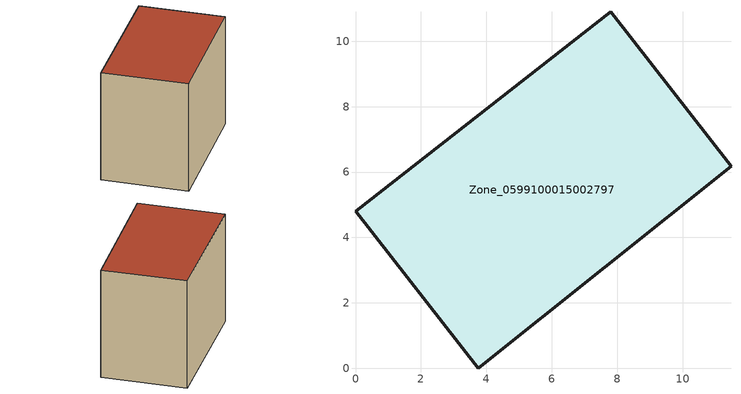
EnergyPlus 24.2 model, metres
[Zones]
Zone_0599100015002797
 floor ground (C_G): 0,4.8 7.8,10.9 11.48,6.18 3.75,0 z0.9
 wall outside (C_F): 7.8,10.9 0,4.8 3.75,0 11.48,6.18 7.8,10.9 z0.9:9.05
 roof outside (C_R): 3.75,0 11.48,6.18 7.8,10.9 0,4.8 z9.05
[BUILDING]
Pand.0599100015002797: North Axis=0; Terrain=City; Loads Convergence Tolerance Value=0.04; Temperature Convergence Tolerance Value=0.4; Solar Distribution=FullExterior; Maximum Number of Warmup Days=25; Minimum Number of Warmup Days=1
[Site:Location]
Rotterdam.The.Hague.AP_ZH_NLD Design_Conditions: Latitude=51.96; Longitude=4.45; Time Zone=1; Elevation=-4.5
[SITE:GROUNDTEMPERATURE:BUILDINGSURFACE]
18, 18, 18, 18, 18, 18, 18, 18, 18, 18, 18, 18
[MATERIAL] Thermal Absorptance=0.9; Solar Absorptance=0.7; Visible Absorptance=0.7
Name | Roughness | Thickness | Conductivity | Density | Specific Heat
G.TI.1965-1974 | MediumSmooth | 0.15 | 0.882353 | 540 | 1210
F.TI.1965-1974 | Rough | 0.3 | 0.697674 | 1920 | 840
R.TI.1965-1974 | MediumRough | 0.2 | 0.232558 | 1500 | 1000
[CONSTRUCTION]
C_G: G.TI.1965-1974
C_F: F.TI.1965-1974
C_R: R.TI.1965-1974
[ZONE]
Zone_0599100015002797: Type=1; Multiplier=1; Ceiling Height=Autocalculate; Volume=Autocalculate; Floor Area=autocalculate; Part of Total Floor Area=Yes
[ZONEINFILTRATION:DESIGNFLOWRATE]
Infil_Zone_0599100015002797: Zone or ZoneList or Space or SpaceList=Zone_0599100015002797; Schedule=AlwaysOn; Design Flow Rate Calculation Method=Flow/Area; Flow Rate per Floor Area=0.003; Constant Term Coefficient=1; Temperature Term Coefficient=0; Velocity Term Coefficient=0; Velocity Squared Term Coefficient=0
[HVACTEMPLATE:ZONE:IDEALLOADSAIRSYSTEM]
Zone_0599100015002797: Maximum Heating Supply Air Temperature=50; Minimum Cooling Supply Air Temperature=13; Maximum Heating Supply Air Humidity Ratio=0.0156; Minimum Cooling Supply Air Humidity Ratio=0.0077; Heating Limit=NoLimit; Cooling Limit=NoLimit; Dehumidification Control Type=ConstantSensibleHeatRatio; Cooling Sensible Heat Ratio=0.7; Dehumidification Setpoint=60; Humidification Control Type=None; Humidification Setpoint=30; Outdoor Air Method=None; Outdoor Air Flow Rate per Person=0.00944; Outdoor Air Flow Rate per Zone Floor Area=0; Outdoor Air Flow Rate per Zone=0; Demand Controlled Ventilation Type=None; Outdoor Air Economizer Type=NoEconomizer; Heat Recovery Type=None; Sensible Heat Recovery Effectiveness=0.7; Latent Heat Recovery Effectiveness=0.65
[ZONECONTROL:THERMOSTAT]
ThermostatControl_Zone_0599100015002797: Zone or ZoneList=Zone_0599100015002797; Control Type Schedule=DualSetpointControlType; Control 1=Thermostat_Zone_0599100015002797; Temperature Difference Between Cutout And Setpoint=0
[THERMOSTATSETPOINT:DUALSETPOINT]
Thermostat_Zone_0599100015002797: Heating Setpoint Temperature Schedule=HeatingSetpoint_Zone_0599100015002797; Cooling Setpoint Temperature Schedule=CoolingSetpoint_Zone_0599100015002797
[SCHEDULE:COMPACT]
HeatingSetpoint_Zone_0599100015002797: Through: 12/31, For: AllDays, Until: 24:00, 21
CoolingSetpoint_Zone_0599100015002797: Through: 12/31, For: AllDays, Until: 24:00, 24
DualSetpointControlType: Through: 12/31, For: AllDays, Until: 24:00, 4
AlwaysOn: Through: 12/31, For: AllDays, Until: 24:00, 1
